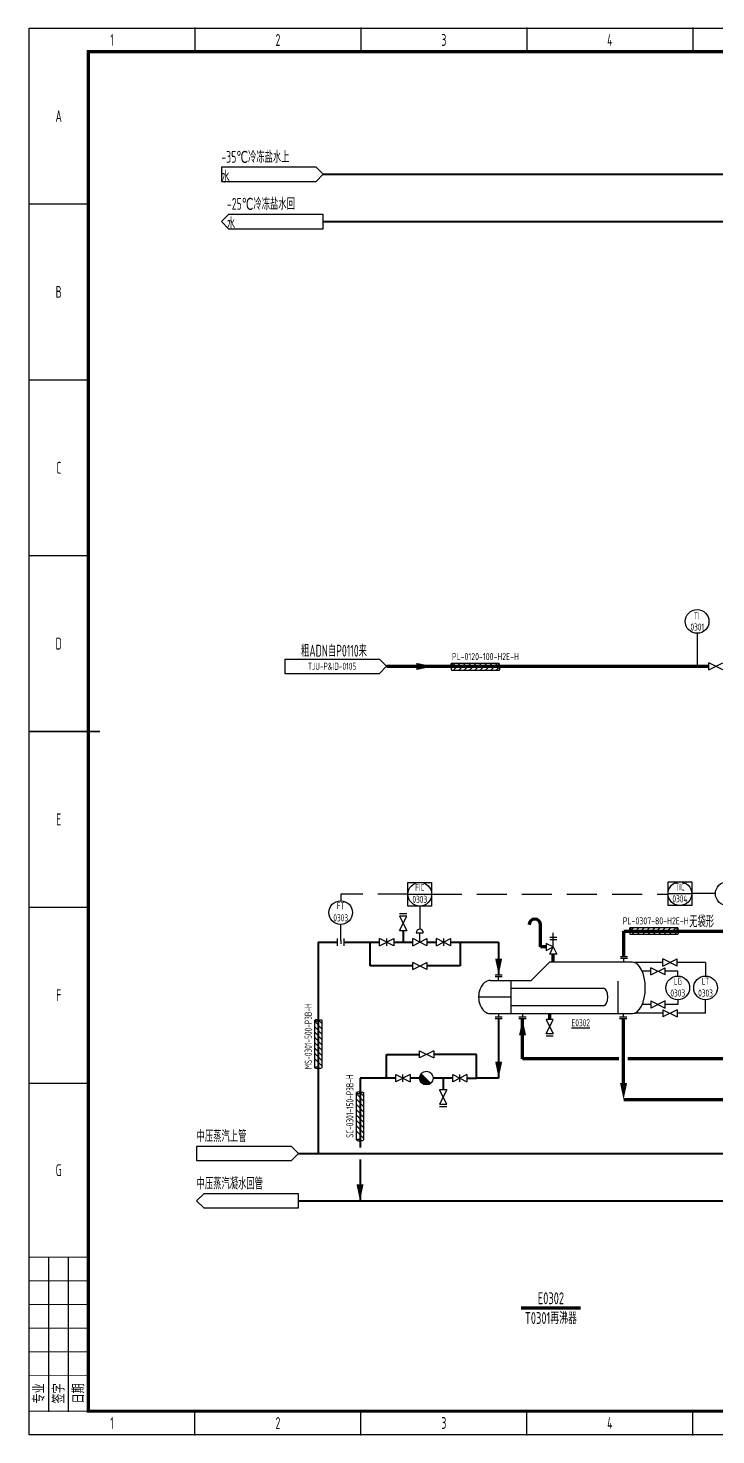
# Model space of a CAD drawing. Header units: millimetres. Extents: x 453 to 7190, y 523 to 4294.
# Drawn here: x 1143 to 1434, y 1317 to 1911 of the extents above; entities that cross this region are included whole.
import ezdxf

# ---------------------------------------------------------------- set-up
doc = ezdxf.new("R2010")
doc.units = ezdxf.units.MM
doc.linetypes.add('DASHED', pattern=[19.05, 12.7, -6.35])
for name, color, linetype, lineweight in [('01-主物流线-粗实线', 134, 'Continuous', 80), ('03-设备外轮廓线-细实线', 7, 'Continuous', 25), ('04-设备内部件-细实线', 170, 'Continuous', 25), ('05-公用工程-冷却水与回水', 55, 'Continuous', 40), ('05-图框与标题栏', 7, 'Continuous', 25), ('06-公用工程-中、低压蒸汽与凝水回管', 14, 'Continuous', 40), ('08-进出物流标志', 7, 'Continuous', 25), ('09-文本', 7, 'Continuous', 25), ('10-流股接续标志', 7, 'Continuous', 25), ('11-文本', 7, 'Continuous', 25), ('11-管道组合号', 50, 'Continuous', 15), ('11-管道组合号 @ 1', 50, 'Continuous', 15), ('12-仪表', 190, 'Continuous', 25), ('12-信号线', 226, 'DASHED', 25), ('12-设备位号线', 7, 'Continuous', 80), ('14-箭头', 7, 'Continuous', 25), ('15-仪表', 190, 'Continuous', 25), ('16-阀门与管件', 102, 'Continuous', 25)]:
    doc.layers.add(name, color=color, linetype=linetype, lineweight=lineweight)
doc.layers.add('TITLE', color=7, linetype='Continuous')
doc.styles.add('3-gbcbig', font='gbenor.shx', dxfattribs={"width": 0.7, "height": 3, "bigfont": 'gbcbig.shx'})
doc.styles.add('5-gbcbig', font='gbenor.shx', dxfattribs={"width": 0.7, "height": 5, "bigfont": 'gbcbig.shx'})
doc.styles.add('PRAY-6-GBCBIG', font='gbenor.shx', dxfattribs={"width": 0.7, "bigfont": 'gbcbig.shx'})
doc.styles.add('头号烷家', font='gbenor.shx', dxfattribs={"width": 0.75, "height": 3, "bigfont": 'gbcbig.shx'})
doc.styles.add('工程字', font='gbenor.shx', dxfattribs={"bigfont": 'gbcbig.shx'})

# ---------------------------------------------------------------- blocks, each defined once
blk = doc.blocks.new('管道组合号')
at = {"layer": '11-管道组合号', "style": '头号烷家', "width": 0.75}
blk.add_attdef('管道组合号', (-4.3, 3.13), '', height=3, dxfattribs=at)

msp = doc.modelspace()

# ---------------------------------------------------------------- hatches: boundary and pattern name
at = {"layer": '16-阀门与管件'}
msp.add_hatch(color=3, dxfattribs=at).paths.add_polyline_path([(1313.49, 1465.74, -0.197694), (1311.47, 1464.91, -0.669876), (1309.44, 1469.83)])

# ---------------------------------------------------------------- linework, layer by layer
for p, q in [((1264.39, 1472.2), (1264.39, 1492.2)), ((1267.39, 1488.64), (1264.39, 1491.64)), ((1267.39, 1490.88), (1266.11, 1492.16)), ((1267.39, 1492.2), (1267.39, 1472.2)), ((1267.39, 1486.39), (1264.39, 1489.39)), ((1267.39, 1484.15), (1264.39, 1487.15)), ((1267.39, 1481.9), (1264.39, 1484.9)), ((1267.39, 1479.66), (1264.39, 1482.66)), ((1267.39, 1477.41), (1264.39, 1480.41)), ((1267.39, 1475.17), (1264.39, 1478.17)), ((1267.39, 1472.92), (1264.39, 1475.92)), ((1281.95, 1441.67), (1281.95, 1461.67)), ((1284.95, 1460.35), (1283.67, 1461.63)), ((1284.95, 1461.67), (1284.95, 1441.67)), ((1284.95, 1458.11), (1281.95, 1461.11)), ((1284.95, 1455.86), (1281.95, 1458.86)), ((1284.95, 1453.62), (1281.95, 1456.62)), ((1284.95, 1451.37), (1281.95, 1454.37)), ((1284.95, 1449.13), (1281.95, 1452.13)), ((1284.95, 1446.88), (1281.95, 1449.88)), ((1284.95, 1444.64), (1281.95, 1447.64)), ((1284.95, 1442.39), (1281.95, 1445.39))]:
    msp.add_line(p, q)
for centre, radius, start, end in [((1265.22, 1491.1), 1.37, 49.99289, 127.26243), ((1265.36, 1473.34), 1.5, 229.56309, 305.9037), ((1282.78, 1460.58), 1.37, 49.99289, 127.26243), ((1282.92, 1442.81), 1.5, 229.56309, 305.9037)]:
    msp.add_arc(centre, radius, start, end)
for points in [[(1264.39, 1492.2), (1264.87, 1491.85), (1265.78, 1491.68), (1266.5, 1492.66), (1267.21, 1492.37), (1267.39, 1492.2)], [(1281.95, 1461.67), (1282.43, 1461.32), (1283.34, 1461.15), (1284.06, 1462.13), (1284.77, 1461.84), (1284.95, 1461.67)]]:
    msp.add_open_spline(points, degree=3, knots=[0, 0, 0, 0, 1.367527, 2.619727, 3.553416, 3.553416, 3.553416, 3.553416])
for points in [[(1264.39, 1472.2), (1265.54, 1472.56), (1266.48, 1472.02), (1267.39, 1472.2)], [(1281.95, 1441.67), (1283.1, 1442.03), (1284.04, 1441.49), (1284.95, 1441.67)]]:
    msp.add_spline(points, degree=3)
at = {"layer": '01-主物流线-粗实线'}
for p, q in [((1357.87, 1641.63), (1294.76, 1641.63)), ((1430.75, 1641.63), (1357.87, 1641.63)), ((1359.69, 1523.24), (1359.69, 1532.54)), ((1394.94, 1518.99), (1394.94, 1529.89)), ((1394.94, 1529.89), (1451.06, 1529.89)), ((1362.06, 1523.24), (1359.69, 1523.24)), ((1365.06, 1516.74), (1365.06, 1520.19)), ((1352.1, 1475.89), (1352.1, 1492.79)), ((1363.53, 1495.04), (1363.53, 1492.54)), ((1394.57, 1492.79), (1394.57, 1465.13)), ((1392.8, 1475.89), (1352.1, 1475.89)), ((1473.56, 1475.89), (1396.56, 1475.89)), ((1745.43, 1458.63), (1394.87, 1458.63))]:
    msp.add_line(p, q, dxfattribs=at)
msp.add_arc((1357.29, 1532.54), 2.4, 0, 180, dxfattribs=at)
at = {"layer": '03-设备外轮廓线-细实线'}
for p, q in [((1355.73, 1509.04), (1363.53, 1516.74)), ((1398.53, 1516.74), (1363.53, 1516.74)), ((1396.44, 1518.99), (1393.44, 1518.99)), ((1396.44, 1518.24), (1393.44, 1518.24)), ((1394.94, 1516.74), (1394.94, 1518.24)), ((1338.53, 1509.04), (1355.73, 1509.04)), ((1343.51, 1511.29), (1340.51, 1511.29)), ((1343.51, 1510.54), (1340.51, 1510.54)), ((1342.01, 1509.04), (1342.01, 1510.54)), ((1338.53, 1495.04), (1398.53, 1495.04)), ((1343.51, 1493.54), (1340.51, 1493.54)), ((1343.51, 1492.79), (1340.51, 1492.79)), ((1342.01, 1495.04), (1342.01, 1493.54)), ((1353.6, 1493.54), (1350.6, 1493.54)), ((1353.6, 1492.79), (1350.6, 1492.79)), ((1352.1, 1495.04), (1352.1, 1493.54)), ((1396.08, 1493.54), (1393.08, 1493.54)), ((1396.08, 1492.79), (1393.08, 1492.79)), ((1394.58, 1495.04), (1394.58, 1493.54))]:
    msp.add_line(p, q, dxfattribs=at)
for centre, major_axis, ratio, start_param, end_param in [((1398.53, 1505.89), (0, 10.85), 0.5, 3.141593, 6.283185), ((1338.53, 1502.04), (0, 7), 0.714286, 0, 3.141593)]:
    msp.add_ellipse(centre, major_axis=major_axis, ratio=ratio, start_param=start_param, end_param=end_param, dxfattribs=at)
at = {"layer": '04-设备内部件-细实线'}
for p, q in [((1347.13, 1509.04), (1347.13, 1495.04)), ((1347.13, 1505.79), (1386.27, 1505.79)), ((1392.51, 1495.04), (1392.51, 1508.71)), ((1347.13, 1502.04), (1333.53, 1502.04)), ((1386.27, 1498.29), (1347.13, 1498.29))]:
    msp.add_line(p, q, dxfattribs=at)
msp.add_ellipse((1386.27, 1502.04), major_axis=(0, 3.75), ratio=0.5, start_param=3.141593, end_param=6.283185, dxfattribs=at)
at = {"layer": '05-公用工程-冷却水与回水', "lineweight": 40}
for p, q in [((1267.9, 1849.46), (1876.51, 1849.46)), ((1267.9, 1829.46), (1876.51, 1829.46))]:
    msp.add_line(p, q, dxfattribs=at)
at = {"layer": '05-图框与标题栏'}
for p, q in [((1213.75, 1911.16), (1213.75, 1901.16)), ((1283.83, 1911.16), (1283.83, 1901.16)), ((1353.92, 1911.16), (1353.92, 1901.16)), ((1424, 1911.16), (1424, 1901.16)), ((1143.67, 1836.91), (1168.67, 1836.91)), ((1143.67, 1762.66), (1168.67, 1762.66)), ((1143.67, 1688.41), (1168.67, 1688.41)), ((1143.67, 1539.91), (1168.67, 1539.91)), ((1143.67, 1465.66), (1168.67, 1465.66)), ((1152, 1327.16), (1152, 1392.16)), ((1160.33, 1327.16), (1160.33, 1392.16)), ((1213.75, 1317.16), (1213.75, 1327.16)), ((1283.83, 1317.16), (1283.83, 1327.16)), ((1353.92, 1317.16), (1353.92, 1327.16)), ((1424, 1317.16), (1424, 1327.16))]:
    msp.add_line(p, q, dxfattribs=at)
at = {"layer": '05-图框与标题栏', "const_width": 1.4}
msp.add_lwpolyline([(1168.67, 1901.16), (1168.67, 1327.16), (1974.67, 1327.16), (1974.67, 1901.16)], close=True, dxfattribs=at)
at = {"layer": '05-图框与标题栏'}
for points, const_width in [([(1143.67, 1614.16), (1173.67, 1614.16)], 0.8), ([(1168.67, 1392.16), (1143.67, 1392.16)], 0.4), ([(1168.67, 1382.16), (1143.67, 1382.16)], 0.4), ([(1168.67, 1372.16), (1143.67, 1372.16)], 0.4), ([(1168.67, 1362.16), (1143.67, 1362.16)], 0.4), ([(1168.67, 1352.16), (1143.67, 1352.16)], 0.4), ([(1168.67, 1342.16), (1143.67, 1342.16)], 0.4), ([(1168.67, 1327.16), (1143.67, 1327.16)], 0.4)]:
    msp.add_lwpolyline(points, dxfattribs=dict(at, const_width=const_width))
for p in [(1213.75, 1911.16), (1213.75, 1911.16), (1213.75, 1911.16), (1283.83, 1911.16), (1283.83, 1911.16), (1283.83, 1911.16), (1353.92, 1911.16), (1353.92, 1911.16), (1353.92, 1911.16), (1424, 1911.16), (1424, 1911.16), (1424, 1911.16), (1152, 1327.16), (1160.33, 1327.16), (1213.75, 1317.16), (1283.83, 1317.16), (1353.92, 1317.16), (1424, 1317.16)]:
    msp.add_point(p, dxfattribs=at)
at = {"layer": '06-公用工程-中、低压蒸汽与凝水回管'}
for p, q in [((1301.69, 1530.18), (1301.69, 1525.18)), ((1265.8, 1525.18), (1265.8, 1435.97)), ((1265.8, 1525.18), (1273.78, 1525.18)), ((1276.78, 1525.18), (1291.69, 1525.18)), ((1287.69, 1515.18), (1287.69, 1525.18)), ((1297.69, 1525.18), (1305.69, 1525.18)), ((1311.69, 1525.18), (1315.69, 1525.18)), ((1321.69, 1525.18), (1325.69, 1525.18)), ((1325.69, 1525.18), (1342.01, 1525.18)), ((1325.69, 1525.18), (1325.69, 1515.18)), ((1342.01, 1525.18), (1342.01, 1511.29)), ((1305.69, 1515.18), (1287.69, 1515.18)), ((1325.69, 1515.18), (1311.69, 1515.18)), ((1342.01, 1492.79), (1342.01, 1467.79)), ((1294.59, 1467.79), (1294.59, 1477.79)), ((1294.59, 1477.79), (1308.59, 1477.79)), ((1332.59, 1477.79), (1314.59, 1477.79)), ((1332.59, 1467.79), (1332.59, 1477.79)), ((1283.45, 1467.79), (1283.45, 1438.47)), ((1294.59, 1467.79), (1283.45, 1467.79)), ((1298.59, 1467.79), (1294.59, 1467.79)), ((1308.59, 1467.79), (1304.59, 1467.79)), ((1322.59, 1467.79), (1314.35, 1467.79)), ((1318.59, 1467.79), (1318.59, 1462.79)), ((1328.59, 1467.79), (1332.59, 1467.79)), ((1342.01, 1467.79), (1332.59, 1467.79)), ((1257.45, 1435.97), (1876.51, 1435.97)), ((1283.45, 1433.47), (1283.45, 1415.97)), ((1257.45, 1415.97), (1876.51, 1415.97))]:
    msp.add_line(p, q, dxfattribs=at)
at = {"layer": '08-进出物流标志'}
for p, q in [((1251.67, 1644.69), (1291.67, 1644.69)), ((1251.67, 1644.69), (1251.67, 1638.69)), ((1294.67, 1641.69), (1291.67, 1644.69)), ((1294.67, 1641.69), (1291.67, 1638.69)), ((1251.67, 1638.69), (1291.67, 1638.69))]:
    msp.add_line(p, q, dxfattribs=at)
at = {"layer": '10-流股接续标志'}
for p, q in [((1264.9, 1852.46), (1224.9, 1852.46)), ((1224.9, 1852.46), (1224.9, 1846.46)), ((1267.9, 1849.46), (1264.9, 1852.46)), ((1264.9, 1846.46), (1267.9, 1849.46)), ((1224.9, 1846.46), (1264.9, 1846.46)), ((1227.9, 1832.46), (1224.9, 1829.46)), ((1267.9, 1832.46), (1227.9, 1832.46)), ((1267.9, 1826.46), (1267.9, 1832.46)), ((1224.9, 1829.46), (1227.9, 1826.46)), ((1227.9, 1826.46), (1267.9, 1826.46)), ((1254.45, 1438.97), (1214.45, 1438.97)), ((1214.45, 1438.97), (1214.45, 1432.97)), ((1257.45, 1435.97), (1254.45, 1438.97)), ((1214.45, 1432.97), (1254.45, 1432.97)), ((1254.45, 1432.97), (1257.45, 1435.97)), ((1217.45, 1418.97), (1214.45, 1415.97)), ((1214.45, 1415.97), (1217.45, 1412.97)), ((1257.45, 1418.97), (1217.45, 1418.97)), ((1257.45, 1412.97), (1257.45, 1418.97)), ((1217.45, 1412.97), (1257.45, 1412.97))]:
    msp.add_line(p, q, dxfattribs=at)
at = {"layer": '11-文本'}
for p, q in [((1322.09, 1642.96), (1342.09, 1642.96)), ((1342.09, 1639.96), (1322.09, 1639.96)), ((1322.47, 1641.87), (1323.57, 1642.96)), ((1322.81, 1639.96), (1325.81, 1642.96)), ((1325.06, 1639.96), (1328.06, 1642.96)), ((1327.3, 1639.96), (1330.3, 1642.96)), ((1329.55, 1639.96), (1332.55, 1642.96)), ((1331.79, 1639.96), (1334.79, 1642.96)), ((1334.04, 1639.96), (1337.04, 1642.96)), ((1336.28, 1639.96), (1339.28, 1642.96)), ((1338.53, 1639.96), (1341.53, 1642.96)), ((1340.77, 1639.96), (1342.05, 1641.25)), ((1397.59, 1531.42), (1417.59, 1531.42)), ((1417.59, 1528.42), (1397.59, 1528.42)), ((1397.97, 1530.33), (1399.07, 1531.42)), ((1398.31, 1528.42), (1401.31, 1531.42)), ((1400.56, 1528.42), (1403.56, 1531.42)), ((1402.8, 1528.42), (1405.8, 1531.42)), ((1405.05, 1528.42), (1408.05, 1531.42)), ((1407.29, 1528.42), (1410.29, 1531.42)), ((1409.54, 1528.42), (1412.54, 1531.42)), ((1411.78, 1528.42), (1414.78, 1531.42)), ((1414.03, 1528.42), (1417.03, 1531.42)), ((1416.27, 1528.42), (1417.55, 1529.71))]:
    msp.add_line(p, q, dxfattribs=at)
for centre, radius, start, end in [((1323.23, 1641.99), 1.5, 139.56309, 215.9037), ((1340.99, 1642.13), 1.37, 319.99289, 37.26243), ((1398.73, 1530.45), 1.5, 139.56309, 215.9037), ((1416.49, 1530.59), 1.37, 319.99289, 37.26243)]:
    msp.add_arc(centre, radius, start, end, dxfattribs=at)
for points in [[(1322.09, 1642.96), (1322.45, 1641.81), (1321.91, 1640.87), (1322.09, 1639.96)], [(1397.59, 1531.42), (1397.95, 1530.27), (1397.41, 1529.34), (1397.59, 1528.42)]]:
    msp.add_spline(points, degree=3, dxfattribs=at)
for points in [[(1342.09, 1642.96), (1341.74, 1642.48), (1341.57, 1641.57), (1342.55, 1640.85), (1342.26, 1640.14), (1342.09, 1639.96)], [(1417.59, 1531.42), (1417.24, 1530.95), (1417.07, 1530.03), (1418.05, 1529.31), (1417.76, 1528.6), (1417.59, 1528.42)]]:
    msp.add_open_spline(points, degree=3, knots=[0, 0, 0, 0, 1.367527, 2.619727, 3.553416, 3.553416, 3.553416, 3.553416], dxfattribs=at)
at = {"layer": '12-仪表'}
msp.add_line((1308.69, 1540.45), (1308.69, 1530.68), dxfattribs=at)
at = {"layer": '12-信号线'}
for p, q in [((1303.69, 1545.45), (1275.28, 1545.45)), ((1275.28, 1545.45), (1275.28, 1542.68)), ((1313.69, 1545.45), (1413.56, 1545.45))]:
    msp.add_line(p, q, dxfattribs=at)
at = {"layer": '12-设备位号线'}
msp.add_line((1376.58, 1370.68), (1351.58, 1370.68), dxfattribs=at)
at = {"layer": '14-箭头'}
for points in [[(1314.27, 1641.63, 0, 3, 0), (1307.27, 1641.63, 3, 3, 0)], [(1342.01, 1511.29, 0, 3, 0), (1342.01, 1518.29, 3, 3, 0)], [(1352.1, 1492.79, 0, 3, 0), (1352.1, 1485.79, 3, 3, 0)], [(1342.01, 1467.79, 0, 3, 0), (1342.01, 1474.79, 3, 3, 0)], [(1394.77, 1458.71, 0, 3, 0), (1394.77, 1465.71, 3, 3, 0)], [(1283.45, 1415.97, 0, 3, 0), (1283.45, 1422.97, 3, 3, 0)]]:
    msp.add_lwpolyline(points, format="xyseb", dxfattribs=at)
at = {"layer": '15-仪表'}
for p, q in [((1425.83, 1655.61), (1425.83, 1641.63)), ((1303.69, 1545.45), (1303.69, 1550.45)), ((1303.69, 1550.45), (1313.69, 1550.45)), ((1313.69, 1550.45), (1313.69, 1540.45)), ((1413.56, 1545.68), (1413.56, 1550.68)), ((1413.56, 1550.68), (1423.56, 1550.68)), ((1423.56, 1550.68), (1423.56, 1540.68)), ((1303.69, 1540.45), (1303.69, 1545.45)), ((1303.69, 1545.45), (1313.69, 1545.45)), ((1413.56, 1540.68), (1413.56, 1545.68)), ((1413.56, 1545.68), (1423.56, 1545.68)), ((1433.56, 1545.68), (1423.56, 1545.68)), ((1313.69, 1540.45), (1303.69, 1540.45)), ((1423.56, 1540.68), (1413.56, 1540.68)), ((1275.28, 1525.93), (1275.28, 1532.68)), ((1411.37, 1516.62), (1399.34, 1516.62)), ((1429.39, 1516.62), (1417.37, 1516.62)), ((1429.39, 1516.62), (1429.39, 1510.89)), ((1406.35, 1512.89), (1402.68, 1512.89)), ((1417.66, 1512.89), (1412.35, 1512.89)), ((1417.66, 1510.89), (1417.66, 1512.89)), ((1406.35, 1498.89), (1402.68, 1498.89)), ((1417.66, 1498.89), (1412.35, 1498.89)), ((1417.66, 1500.89), (1417.66, 1498.89)), ((1429.39, 1495.16), (1429.39, 1500.89)), ((1411.37, 1495.16), (1399.34, 1495.16)), ((1429.39, 1495.16), (1417.37, 1495.16))]:
    msp.add_line(p, q, dxfattribs=at)
for centre in [(1425.83, 1660.61), (1308.69, 1545.45), (1418.56, 1545.68), (1438.56, 1545.68), (1275.28, 1537.68), (1417.66, 1505.89), (1429.39, 1505.89)]:
    msp.add_circle(centre, 5, dxfattribs=at)
at = {"layer": '16-阀门与管件'}
for p, q in [((1430.75, 1640.13), (1430.75, 1643.13)), ((1430.75, 1640.13), (1436.75, 1643.13)), ((1436.75, 1640.13), (1430.75, 1643.13)), ((1303.19, 1537.18), (1300.19, 1537.18)), ((1303.19, 1536.18), (1300.19, 1536.18)), ((1300.19, 1536.18), (1303.19, 1530.18)), ((1300.19, 1530.18), (1303.19, 1536.18)), ((1273.78, 1526.68), (1273.78, 1523.68)), ((1276.78, 1523.68), (1276.78, 1526.68)), ((1291.69, 1523.68), (1291.69, 1526.68)), ((1291.69, 1523.68), (1297.69, 1526.68)), ((1297.69, 1523.68), (1291.69, 1526.68)), ((1294.69, 1526.68), (1294.69, 1523.68)), ((1297.69, 1526.68), (1297.69, 1523.68)), ((1300.19, 1530.18), (1303.19, 1530.18)), ((1305.69, 1523.68), (1305.69, 1526.68)), ((1305.69, 1523.68), (1311.69, 1526.68)), ((1311.69, 1523.68), (1305.69, 1526.68)), ((1307.19, 1529.18), (1310.19, 1529.18)), ((1308.69, 1525.18), (1308.69, 1529.18)), ((1311.69, 1526.68), (1311.69, 1523.68)), ((1315.69, 1523.68), (1315.69, 1526.68)), ((1315.69, 1523.68), (1321.69, 1526.68)), ((1321.69, 1523.68), (1315.69, 1526.68)), ((1318.69, 1526.68), (1318.69, 1523.68)), ((1321.69, 1526.68), (1321.69, 1523.68)), ((1366.56, 1527.19), (1363.56, 1527.19)), ((1365.06, 1523.19), (1365.06, 1529.19)), ((1275.28, 1525.93), (1275.28, 1524.43)), ((1365.06, 1523.19), (1362.06, 1524.69)), ((1362.06, 1524.69), (1362.06, 1521.69)), ((1362.06, 1521.69), (1365.06, 1523.19)), ((1366.56, 1526.19), (1363.56, 1526.19)), ((1363.56, 1520.19), (1365.06, 1523.19)), ((1365.06, 1523.19), (1366.56, 1520.19)), ((1305.69, 1513.68), (1305.69, 1516.68)), ((1305.69, 1513.68), (1311.69, 1516.68)), ((1311.69, 1513.68), (1305.69, 1516.68)), ((1311.69, 1516.68), (1311.69, 1513.68)), ((1366.56, 1520.19), (1363.56, 1520.19)), ((1411.37, 1515.12), (1411.37, 1518.12)), ((1411.37, 1515.12), (1417.37, 1518.12)), ((1417.37, 1515.12), (1411.37, 1518.12)), ((1417.37, 1515.12), (1417.37, 1518.12)), ((1406.35, 1511.39), (1406.35, 1514.39)), ((1406.35, 1511.39), (1412.35, 1514.39)), ((1412.35, 1511.39), (1406.35, 1514.39)), ((1412.35, 1511.39), (1412.35, 1514.39)), ((1406.35, 1500.39), (1406.35, 1497.39)), ((1406.35, 1500.39), (1412.35, 1497.39)), ((1412.35, 1500.39), (1406.35, 1497.39)), ((1412.35, 1497.39), (1412.35, 1500.39)), ((1365.03, 1492.54), (1362.03, 1492.54)), ((1362.03, 1492.54), (1365.03, 1486.54)), ((1362.03, 1486.54), (1365.03, 1492.54)), ((1411.37, 1496.66), (1411.37, 1493.66)), ((1411.37, 1496.66), (1417.37, 1493.66)), ((1417.37, 1496.66), (1411.37, 1493.66)), ((1417.37, 1496.66), (1417.37, 1493.66)), ((1365.03, 1486.54), (1362.03, 1486.54)), ((1365.03, 1485.54), (1362.03, 1485.54)), ((1308.59, 1476.29), (1308.59, 1479.29)), ((1314.59, 1479.29), (1308.59, 1476.29)), ((1308.59, 1479.29), (1314.59, 1476.29)), ((1314.59, 1479.29), (1314.59, 1476.29)), ((1298.59, 1466.29), (1298.59, 1469.29)), ((1304.59, 1469.29), (1298.59, 1466.29)), ((1298.59, 1469.29), (1304.59, 1466.29)), ((1301.59, 1466.29), (1301.59, 1469.29)), ((1304.59, 1469.29), (1304.59, 1466.29)), ((1322.59, 1466.29), (1322.59, 1469.29)), ((1328.59, 1469.29), (1322.59, 1466.29)), ((1322.59, 1469.29), (1328.59, 1466.29)), ((1325.59, 1466.29), (1325.59, 1469.29)), ((1328.59, 1469.29), (1328.59, 1466.29)), ((1320.09, 1462.79), (1317.09, 1462.79)), ((1320.09, 1456.79), (1317.09, 1462.79)), ((1320.09, 1462.79), (1317.09, 1456.79)), ((1317.09, 1456.79), (1320.09, 1456.79)), ((1317.09, 1455.79), (1320.09, 1455.79))]:
    msp.add_line(p, q, dxfattribs=at)
at = {"layer": '16-阀门与管件', "color": 3}
msp.add_circle((1311.47, 1467.79), 2.88, dxfattribs=at)
at = {"layer": '16-阀门与管件'}
msp.add_arc((1308.69, 1529.18), 1.5, 0, 180, dxfattribs=at)
at = {"layer": 'TITLE'}
for p, q in [((1143.67, 1911.16), (1984.67, 1911.16)), ((1143.67, 1317.16), (1143.67, 1911.16)), ((1984.67, 1317.16), (1143.67, 1317.16))]:
    msp.add_line(p, q, dxfattribs=at)
msp.add_lwpolyline([(1143.67, 1911.16), (1984.67, 1911.16), (1984.67, 1317.16), (1143.67, 1317.16)], close=True, dxfattribs=at)

# ---------------------------------------------------------------- block references
at = {"layer": '11-管道组合号'}
for p, values in [((1326.56, 1641.15), {'管道组合号': 'PL-0120-100-H2E-H'}), ((1398.75, 1529.54), {'管道组合号': 'PL-0307-80-H2E-H'})]:
    msp.add_blockref('管道组合号', p, dxfattribs=at).add_auto_attribs(values)

# ---------------------------------------------------------------- texts
at = {"insert": (1376.68, 1491.17), "char_height": 3, "attachment_point": 5, "style": '3-gbcbig'}
msp.add_mtext_dynamic_manual_height_columns('{\\LE0302}', width=12.7249, gutter_width=35, heights=[12.14], dxfattribs=at)
at = {"layer": '05-图框与标题栏', "char_height": 5, "attachment_point": 5, "style": '5-gbcbig'}
for s, width, gutter_width, insert in [('1', 70.0833, 25, (1178.71, 1906.16)), ('2', 70.0833, 12.5, (1248.79, 1906.16)), ('3', 70.0833, 25, (1318.87, 1906.16)), ('4', 70.0833, 25, (1388.96, 1906.16)), ('A', 25, 25, (1156.17, 1874.03)), ('B', 25, 25, (1156.17, 1799.78)), ('C', 25, 25, (1156.17, 1725.53)), ('D', 25, 25, (1156.17, 1651.28)), ('E', 25, 25, (1156.17, 1577.03)), ('F', 25, 25, (1156.17, 1502.78)), ('G', 25, 25, (1156.17, 1428.91)), ('1', 70.0833, 25, (1178.71, 1322.16)), ('2', 70.0833, 25, (1248.79, 1322.16)), ('3', 70.0833, 25, (1318.87, 1322.16)), ('4', 70.0833, 25, (1388.96, 1322.16))]:
    msp.add_mtext_dynamic_manual_height_columns(s, width=width, gutter_width=gutter_width, heights=[0], dxfattribs=dict(at, insert=insert))
at = {"layer": '05-图框与标题栏', "char_height": 5, "attachment_point": 5, "rotation": 90, "style": '工程字'}
for s, insert in [('专业', (1147.83, 1334.66)), ('签字', (1156.17, 1334.66)), ('日期', (1164.5, 1334.66))]:
    msp.add_mtext_dynamic_manual_height_columns(s, width=8.3333, gutter_width=25, heights=[0], dxfattribs=dict(at, insert=insert))
at = {"layer": '09-文本'}
for s, width, heights, insert, char_height, attachment_point, style in [('粗ADN自P0110来', 40, [0], (1286.38, 1648.26), 5, 6, '5-gbcbig'), ('TJU-P&ID-0105', 40, [3.03], (1271.67, 1641.69), 3, 5, '3-gbcbig'), ('{\\W0.75;E0302}\\P{\\A1;\\W0.75;T0301再沸器}', 59.0038, [0], (1364.08, 1370.65), 5, 5, '5-gbcbig')]:
    msp.add_mtext_dynamic_manual_height_columns(s, width=width, gutter_width=12.5, heights=heights, dxfattribs=dict(at, insert=insert, char_height=char_height, attachment_point=attachment_point, style=style))
at = {"layer": '11-文本', "char_height": 5, "attachment_point": 1, "style": '5-gbcbig'}
for s, insert in [('-35℃冷冻盐水上水', (1224.9, 1859.28)), ('-25℃冷冻盐水回水', (1227.23, 1839.45)), ('中压蒸汽上管', (1214.45, 1445.8)), ('中压蒸汽凝水回管', (1214.45, 1425.8))]:
    msp.add_mtext_dynamic_manual_height_columns(s, width=29.1659, gutter_width=25, heights=[0], dxfattribs=dict(at, insert=insert))
at = {"layer": '11-文本', "char_height": 3, "width": 10, "attachment_point": 5, "style": '3-gbcbig'}
for s, insert in [('{\\C0;TI}', (1425.67, 1663)), ('{\\C0;0301}', (1425.9, 1658.26))]:
    msp.add_mtext(s, dxfattribs=dict(at, insert=insert))
at = {"layer": '11-管道组合号', "insert": (1422.51, 1536.42), "char_height": 5, "attachment_point": 1, "style": 'PRAY-6-GBCBIG'}
msp.add_mtext_dynamic_manual_height_columns('无袋形', width=10.7049, gutter_width=12.5, heights=[0], dxfattribs=at)
at = {"layer": '11-管道组合号', "insert": (1280.66, 1442.57), "char_height": 3, "attachment_point": 7, "rotation": 90, "style": '3-gbcbig'}
msp.add_mtext_dynamic_manual_height_columns('SC-0301-150-P3B-H', width=21.0765, gutter_width=12.5, heights=[0], dxfattribs=at)
at = {"layer": '11-管道组合号 @ 1', "insert": (1263.1, 1471.6), "char_height": 3, "attachment_point": 7, "rotation": 90, "style": '3-gbcbig'}
msp.add_mtext_dynamic_manual_height_columns('MS-0301-500-P3B-H', width=21.9761, gutter_width=12.5, heights=[3], dxfattribs=at)
at = {"layer": '15-仪表', "ltscale": 10, "char_height": 3, "width": 10, "attachment_point": 5, "style": '3-gbcbig'}
for s, insert in [('{\\C0;FIC\\P0303}', (1308.7, 1545.77)), ('{\\C0;TIC\\P0304}', (1418.57, 1546.01)), ('{\\C0;FT\\P0303}', (1275.29, 1538.01)), ('{\\C0;LG\\P0303}', (1417.66, 1506.22)), ('{\\C0;LT\\P0303}', (1429.4, 1506.22))]:
    msp.add_mtext(s, dxfattribs=dict(at, insert=insert))

doc.saveas('drawing.dxf')
